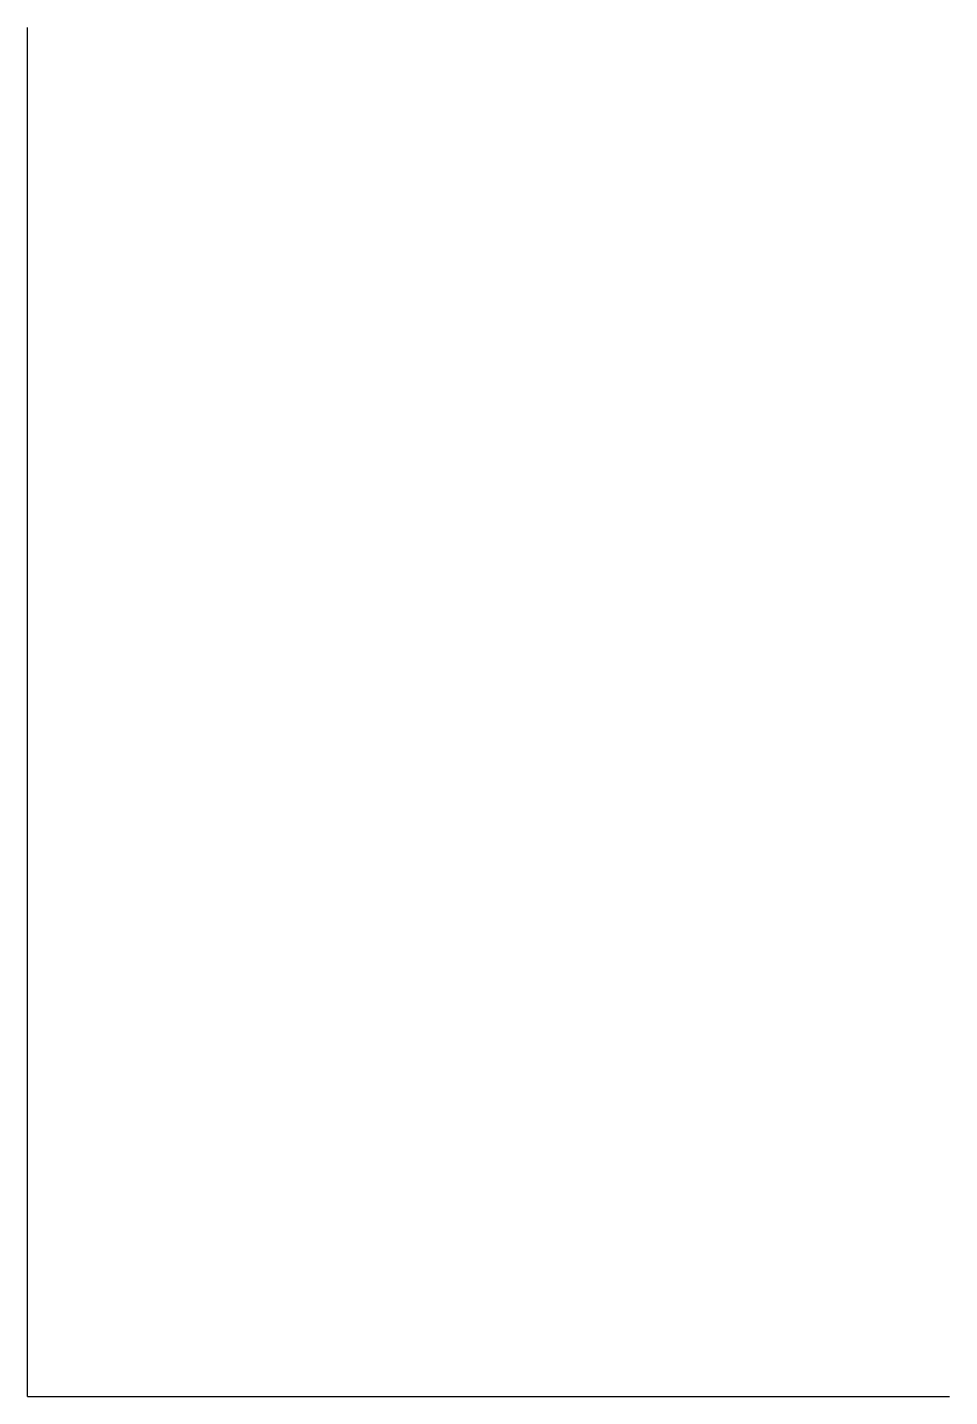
# Model space of a CAD drawing. Extents: x 441.2 to 461.2, y 607.8 to 637.5.
import ezdxf

# ---------------------------------------------------------------- set-up
doc = ezdxf.new("R2010")
doc.units = 0
doc.layers.add('Default', color=7, linetype='Continuous')

msp = doc.modelspace()

# ---------------------------------------------------------------- linework, layer by layer
at = {"layer": 'Default'}
for q in [(441.212, 637.495), (461.212, 607.795)]:
    msp.add_line((441.212, 607.795), q, dxfattribs=at)

doc.saveas('drawing.dxf')
